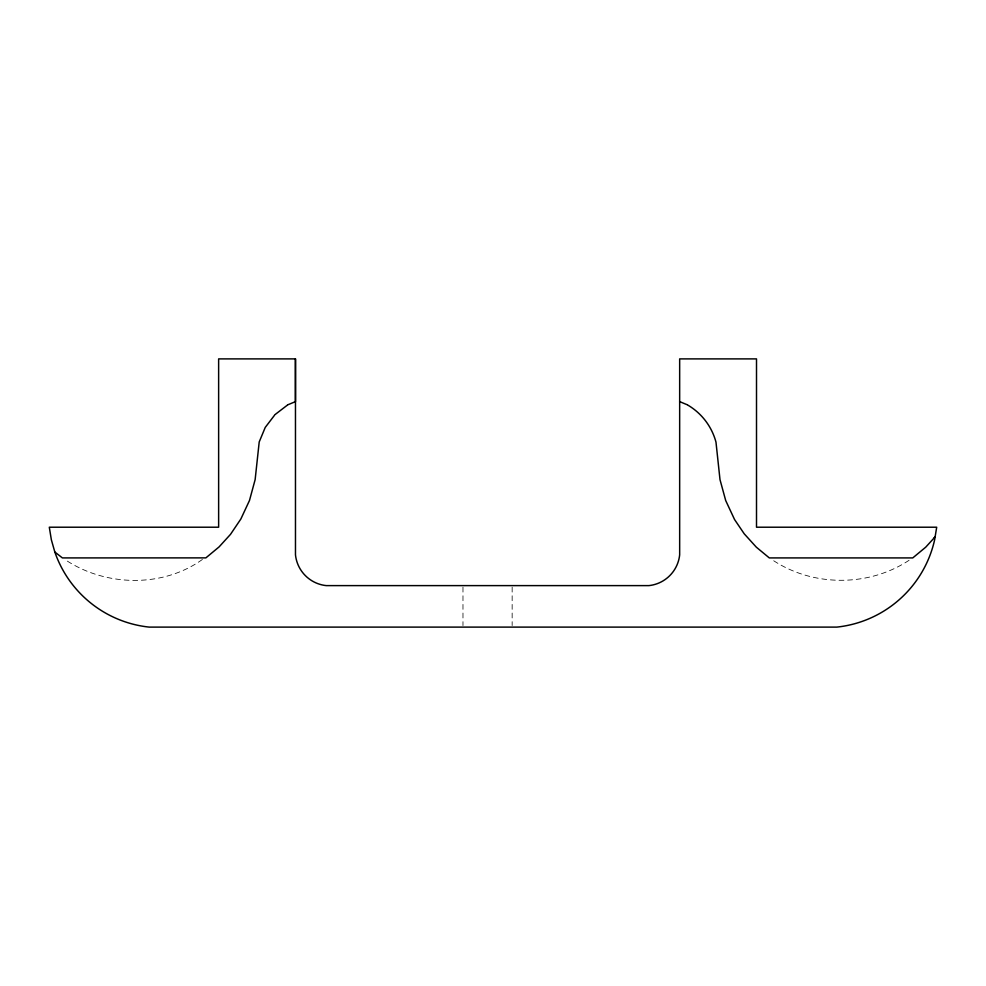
<?xml version="1.0" encoding="UTF-8"?>
<svg xmlns="http://www.w3.org/2000/svg" width="986" height="986" viewBox="0 0 986 986"><rect width="100%" height="100%" fill="white"/><g stroke="black" fill="none" stroke-linecap="round" stroke-linejoin="round"><path stroke-width="0.74" stroke-dasharray="4.93 3.7" d="M202.413 559.456C162.85 587.804 106.352 586.695 66.062 560.282M909.08 560.282C868.703 586.966 813.351 586.966 772.975 560.282M512.153 587.151L512.153 625.568M462.976 587.151L462.976 625.568"/><path stroke-width="1.48" d="M295.467 358.892L295.48 554.884A34.572 34.572 0 0 0 326.218 585.61L648.924 585.61A34.572 34.572 0 0 0 679.662 554.884L679.662 358.892L756.508 358.892L756.508 527.214L936.7 527.214L934.642 539.773A112.379 112.379 0 0 1 836.806 627.108L149.194 627.108A112.379 112.379 0 0 1 54.822 552.012L51.358 539.773L49.3 527.214L218.633 527.214L218.633 358.892L295.467 358.892L295.48 401.622L288.195 404.642M274.749 414.958L265.234 427.431L259.207 441.962L255.14 479.627L249.483 500.494L240.855 519.006L230.527 534.326L219.065 546.922L205.877 557.879L62.389 557.916L54.822 552.012M934.025 538.159L935.147 536.704M935.122 536.865L925.706 547.193L912.753 557.916L769.302 557.916L756.348 547.193L744.233 533.82L734.558 519.536L725.708 500.568L720.002 479.652L715.984 442.147A61.378 61.378 0 0 0 687.55 404.95M275.328 414.366L287.592 404.963M679.662 401.622L686.934 404.642"/></g></svg>
